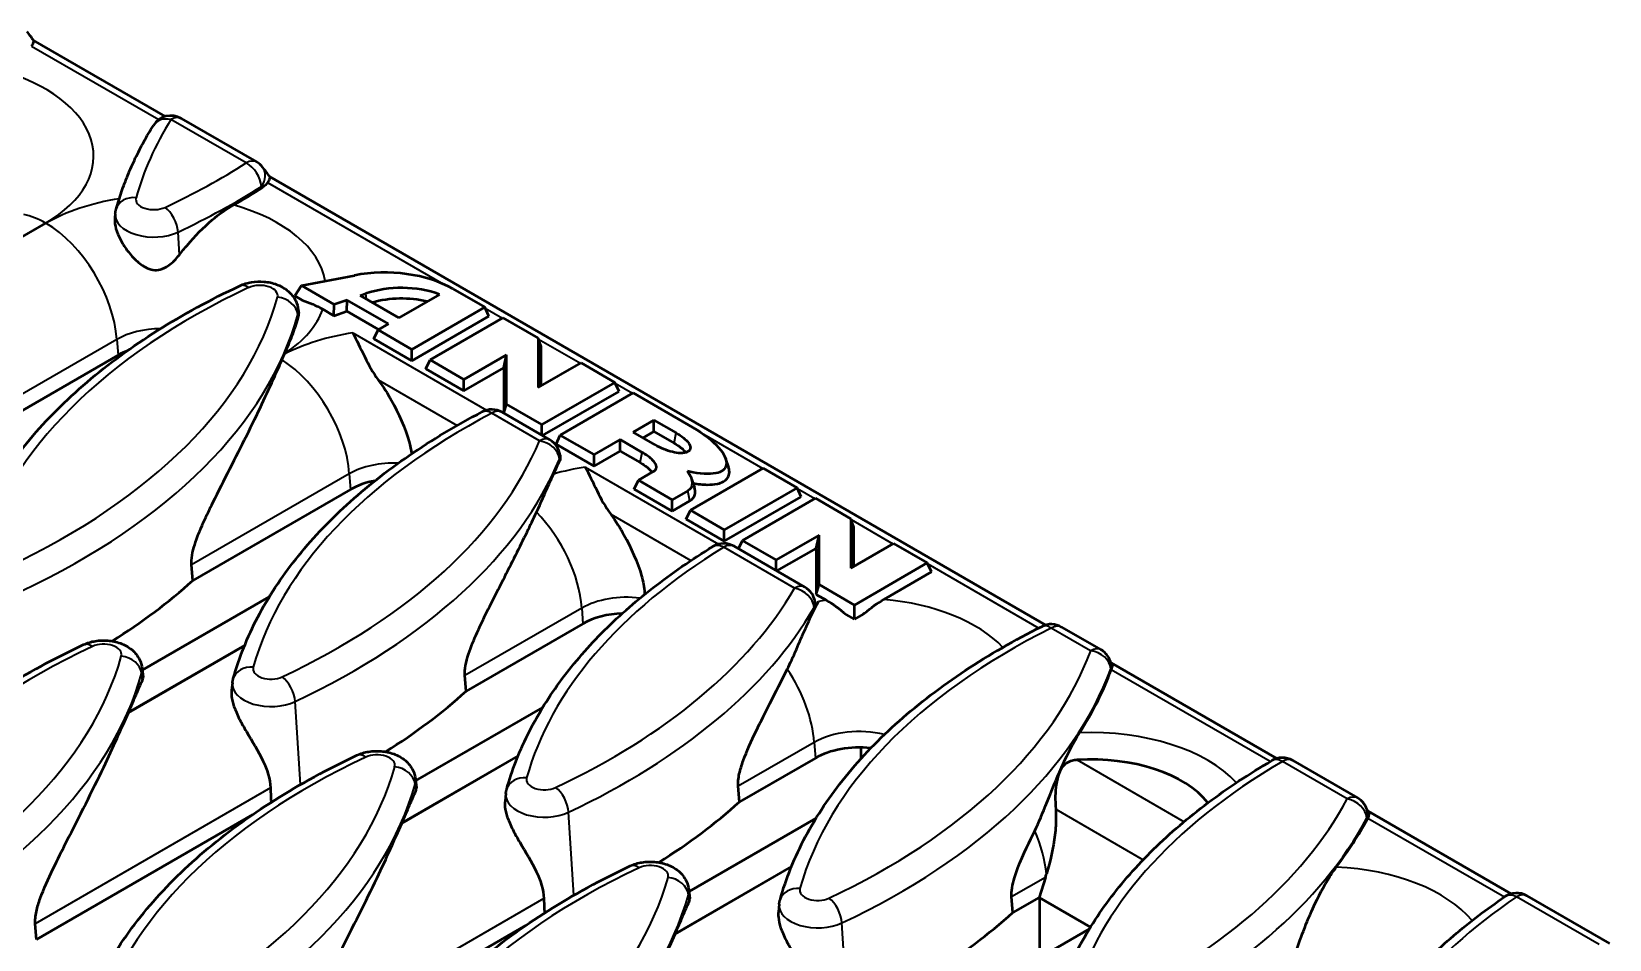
# Model space of a CAD drawing. Header units: millimetres. Extents: x 0 to 1485, y 0 to 1050.
# Drawn here: x 187.4 to 244.6, y 252.1 to 285 of the extents above; entities that cross this region are included whole.
import ezdxf

# ---------------------------------------------------------------- set-up
doc = ezdxf.new("R2010")
doc.units = ezdxf.units.MM
doc.header["$LTSCALE"] = 2.5
doc.layers.add('Sichtbar (ISO)', color=7, linetype='Continuous', lineweight=50)
doc.layers.add('Sichtbar schmal (ISO)', color=7, linetype='Continuous', lineweight=35)

msp = doc.modelspace()

# ---------------------------------------------------------------- linework, layer by layer
at = {"layer": 'Sichtbar (ISO)'}
for p, q in [((192.27, 281.897), (187.484, 284.66)), ((192.845, 281.824), (195.572, 280.249)), ((224.149, 263.491), (196.043, 279.718)), ((190.455, 278.387), (190.439, 278.239)), ((197.198, 275.774), (199.113, 276.143)), ((196.95, 275.4), (197.198, 275.774)), ((198.385, 275.089), (197.198, 275.774)), ((199.326, 275.415), (199.523, 275.483)), ((202.19, 275.458), (200.721, 274.61)), ((202.679, 275.657), (203.831, 274.992)), ((197.217, 275.246), (196.95, 275.4)), ((197.081, 274.901), (197.095, 274.771)), ((197.967, 274.916), (198.368, 274.684)), ((198.368, 274.684), (198.385, 275.089)), ((198.368, 274.684), (198.84, 274.848)), ((198.856, 275.252), (198.385, 275.089)), ((198.84, 274.848), (198.856, 275.252)), ((198.84, 274.848), (199.986, 274.186)), ((200.345, 274.393), (198.856, 275.252)), ((200.721, 274.61), (199.326, 275.415)), ((203.831, 274.992), (201.192, 273.468)), ((203.983, 274.665), (203.831, 274.992)), ((199.968, 274.175), (200.345, 274.393)), ((201.192, 273.054), (203.983, 274.665)), ((201.853, 273.086), (204.492, 274.61)), ((204.492, 274.61), (205.772, 273.871)), ((199.816, 273.849), (199.968, 274.175)), ((199.816, 273.849), (201.192, 273.054)), ((201.192, 273.468), (199.968, 274.175)), ((205.88, 273.57), (205.772, 273.871)), ((205.772, 273.871), (205.772, 272.083)), ((190.552, 273.256), (183.36, 269.103)), ((201.192, 273.054), (201.192, 273.468)), ((204.626, 273.273), (203.078, 272.379)), ((204.519, 272.797), (204.626, 273.273)), ((204.626, 271.485), (204.626, 273.273)), ((205.88, 272.145), (205.88, 273.57)), ((201.702, 272.76), (201.853, 273.086)), ((201.702, 272.76), (203.078, 271.965)), ((203.078, 272.379), (201.853, 273.086)), ((203.078, 271.965), (204.519, 272.797)), ((204.519, 272.797), (204.519, 271.159)), ((205.772, 272.083), (207.321, 272.977)), ((207.321, 272.977), (208.545, 272.27)), ((203.078, 271.965), (203.078, 272.379)), ((208.545, 272.27), (205.906, 270.746)), ((208.697, 271.943), (208.545, 272.27)), ((204.526, 271.155), (204.626, 271.485)), ((205.906, 270.746), (204.626, 271.485)), ((205.928, 270.345), (208.697, 271.943)), ((206.567, 270.365), (209.206, 271.888)), ((209.206, 271.888), (211.374, 270.637)), ((204.463, 271.191), (206.19, 270.194)), ((209.205, 270.474), (209.96, 270.91)), ((209.96, 270.91), (210.762, 270.447)), ((209.96, 270.496), (209.96, 270.91)), ((205.906, 270.358), (205.906, 270.746)), ((206.416, 270.038), (206.567, 270.365)), ((207.792, 269.658), (206.567, 270.365)), ((210.007, 270.011), (209.205, 270.474)), ((209.564, 270.267), (209.96, 270.496)), ((209.96, 270.496), (210.687, 270.076)), ((206.416, 270.038), (207.792, 269.244)), ((208.735, 270.202), (207.792, 269.658)), ((207.792, 269.244), (208.735, 269.788)), ((209.537, 269.739), (208.735, 270.202)), ((208.735, 269.788), (208.735, 270.202)), ((208.735, 269.788), (209.461, 269.369)), ((206.56, 269.634), (206.567, 269.575)), ((207.792, 269.244), (207.792, 269.658)), ((211.281, 267.643), (213.92, 269.167)), ((212.556, 269.511), (212.662, 269.196)), ((213.92, 269.167), (215.145, 268.46)), ((209.244, 268.405), (209.396, 268.732)), ((209.396, 268.732), (209.961, 269.058)), ((210.62, 268.025), (209.396, 268.732)), ((211.318, 268.782), (211.423, 268.467)), ((198.97, 268.395), (193.259, 265.098)), ((209.244, 268.405), (210.62, 267.611)), ((211.186, 268.351), (210.62, 268.025)), ((210.62, 267.611), (210.62, 268.025)), ((215.145, 268.46), (212.506, 266.936)), ((212.506, 266.522), (215.297, 268.133)), ((213.167, 266.554), (215.806, 268.078)), ((215.297, 268.133), (215.145, 268.46)), ((215.806, 268.078), (217.086, 267.339)), ((210.62, 267.611), (211.261, 267.981)), ((211.13, 267.317), (211.281, 267.643)), ((212.506, 266.936), (211.281, 267.643)), ((211.13, 267.317), (212.506, 266.522)), ((212.506, 266.522), (212.506, 266.936)), ((217.193, 267.038), (217.086, 267.339)), ((217.086, 267.339), (217.086, 265.551)), ((217.193, 265.613), (217.193, 267.038)), ((212.864, 266.341), (215.428, 264.861)), ((213.025, 266.248), (213.167, 266.554)), ((214.392, 265.847), (213.167, 266.554)), ((215.94, 266.741), (214.392, 265.847)), ((215.833, 266.265), (215.94, 266.741)), ((215.94, 264.954), (215.94, 266.741)), ((217.086, 265.551), (218.634, 266.445)), ((218.634, 266.445), (219.859, 265.738)), ((214.392, 265.459), (214.392, 265.847)), ((214.414, 265.446), (215.833, 266.265)), ((215.833, 266.265), (215.833, 264.601)), ((219.859, 265.738), (217.22, 264.214)), ((220.011, 265.411), (219.859, 265.738)), ((193.259, 265.098), (193.214, 265.665)), ((218.287, 264.416), (220.011, 265.411)), ((215.833, 264.601), (215.94, 264.954)), ((215.833, 264.601), (216.207, 264.385)), ((217.22, 264.214), (215.94, 264.954)), ((191.431, 261.852), (196.032, 264.509)), ((215.797, 264.304), (215.804, 264.243)), ((217.22, 263.697), (217.22, 264.214)), ((207.388, 263.535), (203.159, 261.094)), ((217.22, 263.697), (216.919, 263.87)), ((217.541, 263.882), (217.22, 263.697)), ((224.724, 263.418), (226.15, 262.595)), ((191.424, 261.915), (191.458, 261.598)), ((232.517, 258.66), (226.519, 262.123)), ((194.697, 261.396), (194.668, 261.122)), ((203.159, 261.094), (203.113, 261.661)), ((201.33, 257.848), (205.932, 260.504)), ((217.458, 259.055), (217.458, 258.653)), ((215.806, 258.675), (213.058, 257.089)), ((233.092, 258.587), (235.439, 257.232)), ((201.324, 257.91), (201.358, 257.593)), ((204.597, 257.392), (204.567, 257.117)), ((213.058, 257.089), (213.013, 257.656)), ((195.433, 256.633), (187.603, 252.112)), ((240.998, 253.764), (235.822, 256.752)), ((211.23, 253.843), (215.831, 256.5)), ((224.137, 254.358), (223.906, 253.631)), ((211.223, 253.905), (211.257, 253.588)), ((214.496, 253.387), (214.467, 253.112)), ((222.958, 253.084), (222.912, 253.651)), ((223.906, 253.631), (222.958, 253.084)), ((223.906, 253.631), (225.769, 252.556)), ((223.923, 253.622), (223.923, 251.451)), ((241.573, 253.69), (244.562, 251.965)), ((187.603, 252.112), (187.557, 252.679)), ((205.333, 252.628), (197.502, 248.108)), ((221.129, 249.838), (225.731, 252.495))]:
    msp.add_line(p, q, dxfattribs=at)
for centre, start, end in [((192.47, 281.174), 60, 148.1054), ((195.197, 279.6), 36.6967, 60), ((204.088, 270.542), 60, 117.5886), ((205.815, 269.544), 6.8737, 60), ((212.489, 265.691), 60, 121.3558), ((215.053, 264.211), 7.1129, 60), ((224.349, 262.769), 60, 116.5304), ((225.775, 261.945), 24.7613, 60), ((232.717, 257.938), 60, 120.2172), ((235.064, 256.583), 27.8363, 60), ((241.198, 253.041), 60, 124.2008)]:
    msp.add_arc(centre, 0.75, start, end, dxfattribs=at)
for centre, major_axis, ratio, start_param, end_param in [((108.449, 329.382), (87.523, -69.96), 0.214492, 0.643111, 0.648598), ((118.744, 322.307), (87.376, -69.967), 0.213832, 0.681083, 0.686761), ((175.023, 290.225), (28.061, 0), 0.57735, 5.491071, 5.545012), ((200.215, 274.235), (3.484, 0), 0.57735, 0.785398, 1.892547), ((200.822, 274.233), (2.525, 0), 0.57735, 0.997983, 2.111216), ((200.822, 273.907), (2.418, 0), 0.57735, 1.181469, 2.023245), ((192.143, 272.337), (-2.25, 0), 0.57735, 5.300487, 5.497787), ((169.366, 277.239), (28.061, 0), 0.57735, 6.037109, 6.039532), ((179.266, 273.234), (28.061, 0), 0.57735, 6.01589, 6.047069), ((200.561, 267.477), (-2.25, 0), 0.57735, 5.029774, 5.497787), ((169.366, 273.973), (28.411, 0), 0.57735, 5.542918, 5.711515), ((189.165, 269.23), (28.061, 0), 0.57735, 5.959368, 5.977074), ((208.979, 262.617), (-2.25, 0), 0.57735, 4.783492, 5.497787), ((199.065, 265.225), (28.061, 0), 0.57735, 5.927626, 6.074627), ((158.236, 303.942), (69.078, -52.036), 0.228813, 0.397674, 0.402619), ((179.266, 269.968), (28.411, 0), 0.57735, 5.542918, 5.711515), ((163.709, 264.253), (28.061, 0), 0.57735, 6.037665, 6.038748), ((217.397, 257.757), (-2.25, 0), 0.57735, 4.526506, 5.497787), ((225.815, 255.958), (-4.617, 0), 0.57735, 3.565868, 4.827044), ((189.165, 265.964), (28.411, 0), 0.57735, 5.542918, 5.711515), ((163.147, 301.404), (74.544, -57.724), 0.223055, 0.451706, 0.456807), ((173.609, 260.248), (28.061, 0), 0.57735, 6.037665, 6.038748), ((208.964, 261.22), (28.061, 0), 0.57735, 5.870691, 5.986075), ((221.436, 255.508), (0.899, 4.071), 0.697902, 4.582396, 4.613053), ((199.065, 261.959), (28.411, 0), 0.57735, 5.542918, 5.711515), ((183.508, 256.243), (28.061, 0), 0.57735, 6.037665, 6.038748)]:
    msp.add_ellipse(centre, major_axis=major_axis, ratio=ratio, start_param=start_param, end_param=end_param, dxfattribs=at)
for points, knots in [([(187.487, 284.655), (187.489, 284.652), (187.491, 284.649), (187.499, 284.626), (187.494, 284.591), (187.46, 284.512), (187.444, 284.48), (187.422, 284.442)], [0.071623, 0.071623, 0.071623, 0.071623, 0.0839687, 0.0839687, 0.1618309, 0.1618309, 0.2033468, 0.2033468, 0.2033468, 0.2033468]), ([(190.485, 278.544), (190.542, 278.752), (190.607, 278.958), (190.748, 279.369), (190.826, 279.574), (190.993, 279.98), (191.083, 280.183), (191.276, 280.584), (191.379, 280.783), (191.597, 281.179), (191.712, 281.376), (191.833, 281.57)], [5.6570493, 5.6570493, 5.6570493, 5.6570493, 5.6941829, 5.6941829, 5.7313165, 5.7313165, 5.7684501, 5.7684501, 5.8055837, 5.8055837, 5.8427174, 5.8427174, 5.8427174, 5.8427174]), ([(195.971, 279.506), (195.971, 279.505), (195.97, 279.504), (195.928, 279.437), (195.862, 279.375), (195.779, 279.323)], [0.16351239, 0.16351239, 0.16351239, 0.16351239, 0.16465062, 0.16465062, 0.23787914, 0.23787914, 0.23787914, 0.23787914]), ([(196.046, 279.714), (196.051, 279.708), (196.053, 279.7), (196.051, 279.664), (196.038, 279.626), (195.999, 279.554), (195.987, 279.531), (195.971, 279.506)], [0.0671788, 0.0671788, 0.0671788, 0.0671788, 0.1015583, 0.1015583, 0.1727083, 0.1727083, 0.2004343, 0.2004343, 0.2004343, 0.2004343]), ([(190.455, 278.387), (190.456, 278.398), (190.457, 278.409), (190.46, 278.43), (190.462, 278.441), (190.465, 278.462), (190.467, 278.472), (190.472, 278.493), (190.474, 278.503), (190.479, 278.524), (190.482, 278.534), (190.485, 278.544)], [5.5596905, 5.5596905, 5.5596905, 5.5596905, 5.57916226, 5.57916226, 5.59863402, 5.59863402, 5.61810578, 5.61810578, 5.63757754, 5.63757754, 5.6570493, 5.6570493, 5.6570493, 5.6570493]), ([(192.779, 276.894), (192.867, 277.009), (192.958, 277.122), (193.34, 277.573), (193.647, 277.884), (194.219, 278.365), (194.476, 278.547), (194.731, 278.693)], [-0.647367, -0.647367, -0.647367, -0.647367, -0.5599966, -0.5599966, -0.287272, -0.287272, -0.0710423, -0.0710423, -0.0710423, -0.0710423]), ([(190.439, 278.239), (190.428, 278.141), (190.434, 278.037), (190.482, 277.8), (190.528, 277.668), (190.651, 277.407), (190.726, 277.279), (190.909, 277.012), (191.023, 276.872), (191.272, 276.621), (191.407, 276.512), (191.631, 276.392), (191.723, 276.358), (191.908, 276.33), (191.995, 276.334), (192.181, 276.381), (192.284, 276.429), (192.53, 276.607), (192.661, 276.741), (192.779, 276.894)], [-1.052291, -1.052291, -1.052291, -1.052291, -0.94341, -0.94341, -0.81425, -0.81425, -0.689097, -0.689097, -0.544439, -0.544439, -0.396939, -0.396939, -0.305806, -0.305806, -0.221649, -0.221649, -0.126325, -0.126325, -0.008747, -0.008747, -0.008747, -0.008747]), ([(184.828, 265.558), (185.054, 266.372), (185.383, 267.173), (186.231, 268.728), (186.75, 269.482), (187.965, 270.931), (188.66, 271.626), (190.209, 272.943), (191.063, 273.566), (192.912, 274.73), (193.907, 275.271), (194.962, 275.767)], [5.6570493, 5.6570493, 5.6570493, 5.6570493, 5.8027839, 5.8027839, 5.9485186, 5.9485186, 6.0942532, 6.0942532, 6.2399879, 6.2399879, 6.3857225, 6.3857225, 6.3857225, 6.3857225]), ([(194.962, 275.767), (195.1, 275.832), (195.242, 275.872), (195.536, 275.922), (195.69, 275.928), (195.994, 275.903), (196.146, 275.872), (196.439, 275.764), (196.583, 275.689), (196.819, 275.486), (196.916, 275.372), (197.034, 275.13), (197.068, 275.018), (197.081, 274.901)], [0.102537, 0.102537, 0.102537, 0.102537, 0.502627, 0.502627, 0.927097, 0.927097, 1.350551, 1.350551, 1.766423, 1.766423, 2.082244, 2.082244, 2.294291, 2.294291, 2.294291, 2.294291]), ([(196.598, 273.331), (196.693, 273.552), (196.782, 273.763), (196.941, 274.179), (197.014, 274.388), (197.078, 274.605)], [-0.5242711, -0.5242711, -0.5242711, -0.5242711, -0.2798483, -0.2798483, -0.0394354, -0.0394354, -0.0394354, -0.0394354]), ([(197.078, 274.605), (197.089, 274.642), (197.095, 274.678), (197.098, 274.733), (197.097, 274.752), (197.095, 274.771)], [-0.9295399, -0.9295399, -0.9295399, -0.9295399, -0.88602861, -0.88602861, -0.86201413, -0.86201413, -0.86201413, -0.86201413]), ([(199.053, 274.063), (199.054, 274.062), (199.055, 274.061), (199.192, 273.818), (199.323, 273.521), (199.626, 272.914), (199.781, 272.629), (199.976, 272.361)], [-0.4382836, -0.4382836, -0.4382836, -0.4382836, -0.4371891, -0.4371891, -0.2038015, -0.2038015, 0, 0, 0, 0]), ([(193.214, 265.665), (193.205, 265.768), (193.214, 265.89), (193.257, 266.143), (193.293, 266.275), (193.412, 266.655), (193.523, 266.924), (193.757, 267.446), (193.879, 267.7), (194.392, 268.74), (194.823, 269.564), (195.601, 271.131), (195.948, 271.869), (196.318, 272.692), (196.407, 272.893), (196.492, 273.088)], [3.140553, 3.140553, 3.140553, 3.140553, 3.213498, 3.213498, 3.287887, 3.287887, 3.453201, 3.453201, 3.618515, 3.618515, 4.213021, 4.213021, 4.807527, 4.807527, 5.002595, 5.002595, 5.002595, 5.002595]), ([(199.976, 272.361), (199.979, 272.356), (199.983, 272.351), (200.16, 272.107), (200.32, 271.854), (200.708, 271.17), (200.962, 270.61), (201.132, 269.988), (201.165, 269.83), (201.185, 269.685)], [1.5956649, 1.5956649, 1.5956649, 1.5956649, 1.5992121, 1.5992121, 1.7651318, 1.7651318, 2.0728556, 2.0728556, 2.1608927, 2.1608927, 2.1608927, 2.1608927]), ([(194.727, 261.553), (194.937, 262.309), (195.235, 263.052), (195.996, 264.501), (196.459, 265.206), (197.538, 266.565), (198.154, 267.22), (199.527, 268.471), (200.283, 269.066), (201.921, 270.189), (202.803, 270.717), (203.74, 271.206)], [5.6570493, 5.6570493, 5.6570493, 5.6570493, 5.7922359, 5.7922359, 5.9274225, 5.9274225, 6.0626092, 6.0626092, 6.1977958, 6.1977958, 6.3329824, 6.3329824, 6.3329824, 6.3329824]), ([(210.762, 270.447), (210.957, 270.334), (211.2, 270.14), (211.307, 269.915), (211.255, 269.805), (211.119, 269.726), (210.928, 269.696), (210.538, 269.758), (210.202, 269.898), (210.007, 270.011)], [-1.570796, -1.570796, -1.570796, -1.570796, -0.785398, -0.392699, 0, 0, 0.392699, 0.785398, 1.570796, 1.570796, 1.570796, 1.570796]), ([(211.374, 270.637), (211.76, 270.414), (212.419, 269.903), (212.652, 269.338), (212.484, 269.079), (212.147, 268.933), (211.609, 268.956), (211.19, 269.052), (211.17, 269.057)], [-1.570796, -1.570796, -1.570796, -1.570796, -0.972259, -0.373721, -0.074452, 0.224817, 0.823355, 0.852679, 0.852679, 0.852679, 0.852679]), ([(209.961, 269.058), (209.994, 269.077), (210.018, 269.101), (210.043, 269.142), (210.049, 269.159), (210.063, 269.236), (210.038, 269.298), (209.964, 269.405), (209.925, 269.448), (209.835, 269.533), (209.784, 269.575), (209.669, 269.658), (209.605, 269.7), (209.537, 269.739)], [-3.141593, -3.141593, -3.141593, -3.141593, -2.951123, -2.951123, -2.825307, -2.825307, -2.389571, -2.389571, -2.110026, -2.110026, -1.844728, -1.844728, -1.570796, -1.570796, -1.570796, -1.570796]), ([(210.687, 270.076), (210.876, 269.967), (211.028, 269.844), (211.11, 269.735), (211.11, 269.734), (211.11, 269.734)], [0, 0, 0, 0, 0.1605224, 0.1605224, 0.1610766, 0.1610766, 0.1610766, 0.1610766]), ([(207.471, 269.203), (207.472, 269.202), (207.473, 269.2), (207.609, 268.959), (207.74, 268.665), (208.042, 268.058), (208.198, 267.771), (208.394, 267.501)], [-0.4382848, -0.4382848, -0.4382848, -0.4382848, -0.437185, -0.437185, -0.2052638, -0.2052638, 0, 0, 0, 0]), ([(209.461, 269.369), (209.65, 269.259), (209.803, 269.137), (209.886, 269.024), (209.889, 269.021), (209.891, 269.018)], [0, 0, 0, 0, 0.1605224, 0.1605224, 0.1653043, 0.1653043, 0.1653043, 0.1653043]), ([(211.372, 268.622), (211.558, 268.589), (211.733, 268.571), (212.014, 268.569), (212.141, 268.578), (212.338, 268.621), (212.412, 268.647), (212.535, 268.714), (212.58, 268.752), (212.656, 268.846), (212.678, 268.903), (212.7, 269.038), (212.688, 269.118), (212.662, 269.196)], [0.0536558, 0.0536558, 0.0536558, 0.0536558, 0.1807143, 0.1807143, 0.2809572, 0.2809572, 0.3516011, 0.3516011, 0.4172388, 0.4172388, 0.4971729, 0.4971729, 0.6066585, 0.6066585, 0.6066585, 0.6066585]), ([(205.706, 267.572), (205.864, 267.906), (206.014, 268.258), (206.216, 268.71), (206.273, 268.835), (206.33, 268.955)], [-1.0423618, -1.0423618, -1.0423618, -1.0423618, -0.6616374, -0.6616374, -0.5195843, -0.5195843, -0.5195843, -0.5195843]), ([(211.17, 269.057), (211.17, 269.056), (211.29, 268.889), (211.405, 268.584), (211.286, 268.409), (211.186, 268.351)], [-0.8221335, -0.8221335, -0.8221335, -0.8221335, -0.8217705, -0.4108853, 0, 0, 0, 0]), ([(211.261, 267.981), (211.315, 268.012), (211.356, 268.048), (211.424, 268.138), (211.444, 268.193), (211.46, 268.32), (211.447, 268.395), (211.423, 268.467)], [0, 0, 0, 0, 0.0454639, 0.0454639, 0.1024837, 0.1024837, 0.1778512, 0.1778512, 0.1778512, 0.1778512]), ([(203.113, 261.661), (203.104, 261.778), (203.115, 261.902), (203.162, 262.16), (203.199, 262.295), (203.331, 262.702), (203.448, 262.978), (203.703, 263.543), (203.859, 263.862), (204.177, 264.496), (204.338, 264.812), (204.811, 265.74), (205.11, 266.334), (205.479, 267.094), (205.594, 267.334), (205.706, 267.572)], [2.521515, 2.521515, 2.521515, 2.521515, 2.604849, 2.604849, 2.689631, 2.689631, 2.859195, 2.859195, 3.080555, 3.080555, 3.301915, 3.301915, 3.744636, 3.744636, 3.946718, 3.946718, 3.946718, 3.946718]), ([(208.394, 267.501), (208.397, 267.496), (208.401, 267.491), (208.578, 267.247), (208.738, 266.994), (209.126, 266.31), (209.38, 265.749), (209.563, 265.079), (209.606, 264.855), (209.62, 264.649), (209.621, 264.623), (209.621, 264.597)], [1.5956649, 1.5956649, 1.5956649, 1.5956649, 1.5992121, 1.5992121, 1.7651318, 1.7651318, 2.0728556, 2.0728556, 2.1924452, 2.1924452, 2.2091997, 2.2091997, 2.2091997, 2.2091997]), ([(204.627, 257.549), (204.813, 258.218), (205.068, 258.878), (205.709, 260.17), (206.095, 260.801), (206.99, 262.026), (207.498, 262.62), (208.629, 263.764), (209.251, 264.313), (210.599, 265.362), (211.325, 265.861), (212.098, 266.332)], [5.6570493, 5.6570493, 5.6570493, 5.6570493, 5.7768859, 5.7768859, 5.8967224, 5.8967224, 6.016559, 6.016559, 6.1363955, 6.1363955, 6.2562321, 6.2562321, 6.2562321, 6.2562321]), ([(214.788, 261.892), (215.007, 262.328), (215.225, 262.859), (215.596, 263.697), (215.756, 264.045), (215.921, 264.347)], [-1.516692, -1.516692, -1.516692, -1.516692, -0.9730035, -0.9730035, -0.6389397, -0.6389397, -0.6389397, -0.6389397]), ([(215.804, 264.243), (215.805, 264.238), (215.805, 264.233), (215.809, 264.176), (215.796, 264.124), (215.767, 264.075)], [0.10692669, 0.10692669, 0.10692669, 0.10692669, 0.11236078, 0.11236078, 0.16625153, 0.16625153, 0.16625153, 0.16625153]), ([(217.541, 263.882), (217.558, 263.896), (217.574, 263.91), (217.822, 264.118), (218.062, 264.286), (218.287, 264.416)], [5.2438675, 5.2438675, 5.2438675, 5.2438675, 5.2575065, 5.2575065, 5.4483105, 5.4483105, 5.4483105, 5.4483105]), ([(214.526, 253.544), (214.743, 254.324), (215.054, 255.092), (215.852, 256.587), (216.339, 257.313), (217.475, 258.712), (218.125, 259.384), (219.572, 260.663), (220.37, 261.271), (222.097, 262.413), (223.027, 262.947), (224.014, 263.44)], [5.6570493, 5.6570493, 5.6570493, 5.6570493, 5.796761, 5.796761, 5.9364727, 5.9364727, 6.0761844, 6.0761844, 6.2158961, 6.2158961, 6.3556078, 6.3556078, 6.3556078, 6.3556078]), ([(189.305, 262.78), (189.443, 262.845), (189.585, 262.886), (189.879, 262.936), (190.033, 262.942), (190.338, 262.917), (190.489, 262.886), (190.782, 262.778), (190.926, 262.703), (191.162, 262.5), (191.259, 262.386), (191.377, 262.144), (191.412, 262.032), (191.424, 261.915)], [0.102537, 0.102537, 0.102537, 0.102537, 0.502627, 0.502627, 0.927097, 0.927097, 1.350551, 1.350551, 1.766423, 1.766423, 2.082244, 2.082244, 2.294291, 2.294291, 2.294291, 2.294291]), ([(179.171, 252.572), (179.397, 253.386), (179.726, 254.187), (180.574, 255.742), (181.093, 256.496), (182.308, 257.945), (183.003, 258.64), (184.552, 259.957), (185.406, 260.58), (187.255, 261.744), (188.25, 262.285), (189.305, 262.78)], [5.6570493, 5.6570493, 5.6570493, 5.6570493, 5.8027839, 5.8027839, 5.9485186, 5.9485186, 6.0942532, 6.0942532, 6.2399879, 6.2399879, 6.3857225, 6.3857225, 6.3857225, 6.3857225]), ([(213.013, 257.656), (213.007, 257.72), (213.008, 257.79), (213.022, 257.939), (213.035, 258.019), (213.087, 258.26), (213.139, 258.424), (213.322, 258.932), (213.489, 259.295), (213.829, 260.003), (214.003, 260.345), (214.368, 261.063), (214.581, 261.479), (214.788, 261.892)], [2.0252298, 2.0252298, 2.0252298, 2.0252298, 2.0708726, 2.0708726, 2.1179608, 2.1179608, 2.2121371, 2.2121371, 2.4450296, 2.4450296, 2.6779221, 2.6779221, 2.9925018, 2.9925018, 2.9925018, 2.9925018]), ([(226.535, 262.087), (226.543, 262.071), (226.547, 262.051), (226.551, 261.989), (226.543, 261.94), (226.52, 261.879)], [0.1193499, 0.1193499, 0.1193499, 0.1193499, 0.1578758, 0.1578758, 0.224569, 0.224569, 0.224569, 0.224569]), ([(190.936, 260.332), (191.034, 260.559), (191.124, 260.77), (191.286, 261.149), (191.364, 261.329), (191.435, 261.486)], [5.6696828, 5.6696828, 5.6696828, 5.6696828, 5.9076607, 5.9076607, 6.1399115, 6.1399115, 6.1399115, 6.1399115]), ([(194.697, 261.396), (194.698, 261.407), (194.7, 261.418), (194.703, 261.439), (194.704, 261.45), (194.708, 261.471), (194.71, 261.481), (194.714, 261.502), (194.717, 261.513), (194.722, 261.533), (194.724, 261.543), (194.727, 261.553)], [5.5596905, 5.5596905, 5.5596905, 5.5596905, 5.57916226, 5.57916226, 5.59863402, 5.59863402, 5.61810578, 5.61810578, 5.63757754, 5.63757754, 5.6570493, 5.6570493, 5.6570493, 5.6570493]), ([(194.668, 261.122), (194.661, 261.058), (194.661, 260.991), (194.677, 260.798), (194.709, 260.667), (194.799, 260.402), (194.868, 260.246), (195.028, 259.933), (195.118, 259.777), (195.407, 259.288), (195.632, 258.934), (195.957, 258.252), (196.06, 257.921), (196.073, 257.596)], [3.8013839, 3.8013839, 3.8013839, 3.8013839, 3.8486369, 3.8486369, 3.9329934, 3.9329934, 4.0314686, 4.0314686, 4.1299438, 4.1299438, 4.3729414, 4.3729414, 4.5970062, 4.5970062, 4.5970062, 4.5970062]), ([(187.557, 252.679), (187.552, 252.743), (187.553, 252.812), (187.566, 252.961), (187.579, 253.04), (187.63, 253.279), (187.682, 253.442), (187.862, 253.946), (188.028, 254.307), (188.365, 255.009), (188.537, 255.348), (189.151, 256.558), (189.624, 257.486), (190.382, 259.076), (190.685, 259.754), (190.928, 260.315)], [0.001445, 0.001445, 0.001445, 0.001445, 0.046776, 0.046776, 0.093551, 0.093551, 0.187102, 0.187102, 0.417891, 0.417891, 0.64868, 0.64868, 1.339149, 1.339149, 1.926999, 1.926999, 1.926999, 1.926999]), ([(223.752, 256.039), (223.894, 256.324), (224.039, 256.686), (224.353, 257.471), (224.526, 257.903), (224.875, 258.685), (225.074, 259.1), (225.318, 259.503), (225.344, 259.545), (225.37, 259.585)], [-1.887042, -1.887042, -1.887042, -1.887042, -1.40838, -1.40838, -0.958755, -0.958755, -0.589475, -0.589475, -0.544652, -0.544652, -0.544652, -0.544652]), ([(199.205, 258.776), (199.343, 258.841), (199.484, 258.882), (199.779, 258.931), (199.932, 258.937), (200.237, 258.912), (200.388, 258.881), (200.682, 258.774), (200.826, 258.698), (201.062, 258.495), (201.159, 258.381), (201.277, 258.139), (201.311, 258.027), (201.324, 257.91)], [0.102537, 0.102537, 0.102537, 0.102537, 0.502627, 0.502627, 0.927097, 0.927097, 1.350551, 1.350551, 1.766423, 1.766423, 2.082244, 2.082244, 2.294291, 2.294291, 2.294291, 2.294291]), ([(189.07, 248.567), (189.297, 249.381), (189.625, 250.182), (190.473, 251.737), (190.993, 252.491), (192.207, 253.94), (192.902, 254.635), (194.452, 255.952), (195.306, 256.575), (197.155, 257.739), (198.15, 258.28), (199.205, 258.776)], [5.6570493, 5.6570493, 5.6570493, 5.6570493, 5.8027839, 5.8027839, 5.9485186, 5.9485186, 6.0942532, 6.0942532, 6.2399879, 6.2399879, 6.3857225, 6.3857225, 6.3857225, 6.3857225]), ([(224.426, 249.539), (224.619, 250.234), (224.886, 250.919), (225.562, 252.257), (225.97, 252.91), (226.917, 254.175), (227.456, 254.788), (228.656, 255.963), (229.317, 256.527), (230.748, 257.599), (231.519, 258.108), (232.339, 258.586)], [5.6570493, 5.6570493, 5.6570493, 5.6570493, 5.781403, 5.781403, 5.9057568, 5.9057568, 6.0301105, 6.0301105, 6.1544643, 6.1544643, 6.278818, 6.278818, 6.278818, 6.278818]), ([(225.287, 258.607), (225.271, 258.606), (225.256, 258.604), (225.225, 258.601), (225.21, 258.599), (225.163, 258.592), (225.132, 258.585), (225.026, 258.557), (224.958, 258.527), (224.837, 258.445), (224.788, 258.396), (224.698, 258.276), (224.66, 258.204), (224.582, 258.008), (224.549, 257.868), (224.491, 257.456), (224.485, 257.154), (224.509, 256.825)], [-0.5921905, -0.5921905, -0.5921905, -0.5921905, -0.5791596, -0.5791596, -0.5654217, -0.5654217, -0.5382489, -0.5382489, -0.4693192, -0.4693192, -0.4025212, -0.4025212, -0.3238211, -0.3238211, -0.1992253, -0.1992253, 0, 0, 0, 0]), ([(200.835, 256.327), (200.933, 256.554), (201.023, 256.765), (201.186, 257.144), (201.264, 257.324), (201.335, 257.482)], [5.6696828, 5.6696828, 5.6696828, 5.6696828, 5.9076607, 5.9076607, 6.1399115, 6.1399115, 6.1399115, 6.1399115]), ([(204.597, 257.392), (204.598, 257.402), (204.599, 257.413), (204.602, 257.434), (204.604, 257.445), (204.608, 257.466), (204.61, 257.477), (204.614, 257.497), (204.616, 257.508), (204.621, 257.528), (204.624, 257.539), (204.627, 257.549)], [5.5596905, 5.5596905, 5.5596905, 5.5596905, 5.57916226, 5.57916226, 5.59863402, 5.59863402, 5.61810578, 5.61810578, 5.63757754, 5.63757754, 5.6570493, 5.6570493, 5.6570493, 5.6570493]), ([(204.567, 257.117), (204.561, 257.053), (204.56, 256.986), (204.577, 256.793), (204.609, 256.663), (204.698, 256.398), (204.768, 256.241), (204.927, 255.929), (205.017, 255.772), (205.306, 255.283), (205.532, 254.929), (205.857, 254.247), (205.959, 253.916), (205.973, 253.591)], [3.8013839, 3.8013839, 3.8013839, 3.8013839, 3.8486369, 3.8486369, 3.9329934, 3.9329934, 4.0314686, 4.0314686, 4.1299438, 4.1299438, 4.3729414, 4.3729414, 4.5970062, 4.5970062, 4.5970062, 4.5970062]), ([(224.509, 256.825), (224.514, 256.746), (224.518, 256.667), (224.523, 256.345), (224.506, 256.102), (224.425, 255.436), (224.309, 254.938), (224.174, 254.48)], [1.8080032, 1.8080032, 1.8080032, 1.8080032, 1.8522257, 1.8522257, 1.9853898, 1.9853898, 2.2549089, 2.2549089, 2.2549089, 2.2549089]), ([(235.835, 256.727), (235.848, 256.702), (235.853, 256.668), (235.84, 256.59), (235.829, 256.551), (235.809, 256.506)], [0.1049764, 0.1049764, 0.1049764, 0.1049764, 0.1725191, 0.1725191, 0.2214293, 0.2214293, 0.2214293, 0.2214293]), ([(197.456, 248.674), (197.451, 248.738), (197.452, 248.808), (197.466, 248.956), (197.478, 249.035), (197.53, 249.274), (197.582, 249.437), (197.762, 249.942), (197.928, 250.302), (198.265, 251.004), (198.436, 251.344), (199.051, 252.553), (199.524, 253.481), (200.281, 255.071), (200.584, 255.749), (200.828, 256.31)], [0.001445, 0.001445, 0.001445, 0.001445, 0.046776, 0.046776, 0.093551, 0.093551, 0.187102, 0.187102, 0.417891, 0.417891, 0.64868, 0.64868, 1.339149, 1.339149, 1.926999, 1.926999, 1.926999, 1.926999]), ([(222.912, 253.651), (222.904, 253.748), (222.911, 253.863), (222.95, 254.102), (222.982, 254.227), (223.162, 254.822), (223.409, 255.338), (223.659, 255.851), (223.705, 255.945), (223.752, 256.039)], [1.566222, 1.566222, 1.566222, 1.566222, 1.6350841, 1.6350841, 1.7053903, 1.7053903, 2.0082678, 2.0082678, 2.0761929, 2.0761929, 2.0761929, 2.0761929]), ([(209.104, 254.771), (209.242, 254.836), (209.384, 254.877), (209.678, 254.926), (209.832, 254.932), (210.137, 254.907), (210.288, 254.876), (210.581, 254.769), (210.725, 254.694), (210.961, 254.49), (211.058, 254.377), (211.176, 254.134), (211.211, 254.022), (211.223, 253.905)], [0.102537, 0.102537, 0.102537, 0.102537, 0.502627, 0.502627, 0.927097, 0.927097, 1.350551, 1.350551, 1.766423, 1.766423, 2.082244, 2.082244, 2.294291, 2.294291, 2.294291, 2.294291]), ([(198.97, 244.563), (199.196, 245.377), (199.525, 246.177), (200.373, 247.732), (200.892, 248.487), (202.107, 249.936), (202.802, 250.63), (204.351, 251.947), (205.205, 252.57), (207.054, 253.734), (208.049, 254.276), (209.104, 254.771)], [5.6570493, 5.6570493, 5.6570493, 5.6570493, 5.8027839, 5.8027839, 5.9485186, 5.9485186, 6.0942532, 6.0942532, 6.2399879, 6.2399879, 6.3857225, 6.3857225, 6.3857225, 6.3857225]), ([(232.779, 249.618), (232.777, 249.647), (232.776, 249.677), (232.775, 249.744), (232.775, 249.782), (232.781, 249.924), (232.794, 250.032), (232.871, 250.521), (233.003, 251.004), (233.306, 251.968), (233.539, 252.611), (234.022, 253.67), (234.23, 254.062), (234.517, 254.513), (234.595, 254.624), (234.671, 254.725)], [-1.893378, -1.893378, -1.893378, -1.893378, -1.860827, -1.860827, -1.821477, -1.821477, -1.716103, -1.716103, -1.341433, -1.341433, -0.894984, -0.894984, -0.584299, -0.584299, -0.469565, -0.469565, -0.469565, -0.469565]), ([(210.735, 252.323), (210.833, 252.549), (210.923, 252.76), (211.085, 253.139), (211.163, 253.32), (211.234, 253.477)], [5.6696828, 5.6696828, 5.6696828, 5.6696828, 5.9076607, 5.9076607, 6.1399115, 6.1399115, 6.1399115, 6.1399115]), ([(214.496, 253.387), (214.497, 253.398), (214.499, 253.408), (214.502, 253.43), (214.503, 253.44), (214.507, 253.461), (214.509, 253.472), (214.513, 253.493), (214.516, 253.503), (214.521, 253.524), (214.523, 253.534), (214.526, 253.544)], [5.5596905, 5.5596905, 5.5596905, 5.5596905, 5.57916226, 5.57916226, 5.59863402, 5.59863402, 5.61810578, 5.61810578, 5.63757754, 5.63757754, 5.6570493, 5.6570493, 5.6570493, 5.6570493]), ([(234.325, 245.535), (234.495, 246.143), (234.721, 246.745), (235.282, 247.924), (235.618, 248.502), (236.39, 249.628), (236.828, 250.177), (237.8, 251.238), (238.334, 251.751), (239.49, 252.737), (240.113, 253.21), (240.777, 253.661)], [5.6570493, 5.6570493, 5.6570493, 5.6570493, 5.7660399, 5.7660399, 5.8750306, 5.8750306, 5.9840212, 5.9840212, 6.0930118, 6.0930118, 6.2020024, 6.2020024, 6.2020024, 6.2020024]), ([(214.467, 253.112), (214.46, 253.049), (214.46, 252.981), (214.476, 252.788), (214.508, 252.658), (214.597, 252.393), (214.667, 252.236), (214.827, 251.924), (214.917, 251.768), (215.206, 251.278), (215.431, 250.924), (215.756, 250.243), (215.859, 249.911), (215.872, 249.587)], [3.8013839, 3.8013839, 3.8013839, 3.8013839, 3.8486369, 3.8486369, 3.9329934, 3.9329934, 4.0314686, 4.0314686, 4.1299438, 4.1299438, 4.3729414, 4.3729414, 4.5970062, 4.5970062, 4.5970062, 4.5970062]), ([(207.356, 244.67), (207.351, 244.733), (207.352, 244.803), (207.365, 244.951), (207.378, 245.03), (207.429, 245.27), (207.481, 245.433), (207.661, 245.937), (207.827, 246.297), (208.164, 246.999), (208.336, 247.339), (208.95, 248.548), (209.423, 249.476), (210.181, 251.066), (210.484, 251.744), (210.727, 252.306)], [0.001445, 0.001445, 0.001445, 0.001445, 0.046776, 0.046776, 0.093551, 0.093551, 0.187102, 0.187102, 0.417891, 0.417891, 0.64868, 0.64868, 1.339149, 1.339149, 1.926999, 1.926999, 1.926999, 1.926999])]:
    msp.add_open_spline(points, degree=3, knots=knots, dxfattribs=at)
for points, degree in [([(197.217, 275.246), (197.478, 275.165), (197.735, 275.05), (197.967, 274.916)], 3), ([(196.492, 273.088), (196.522, 273.156), (196.552, 273.224), (196.581, 273.292)], 3), ([(206.567, 269.575), (206.572, 269.531), (206.566, 269.487), (206.548, 269.444)], 3), ([(216.207, 264.385), (216.439, 264.251), (216.684, 264.076), (216.919, 263.87)], 3), ([(226.517, 261.87), (226.518, 261.873), (226.519, 261.876), (226.52, 261.879)], 3), ([(191.435, 261.486), (191.454, 261.526), (191.462, 261.565), (191.458, 261.597)], 3), ([(196.073, 257.596), (196.084, 257.336), (196.095, 257.072)], 2), ([(201.335, 257.482), (201.353, 257.522), (201.361, 257.56), (201.358, 257.593)], 3), ([(235.809, 256.506), (235.805, 256.496), (235.8, 256.487), (235.795, 256.477)], 3), ([(205.973, 253.591), (205.984, 253.331), (205.995, 253.067)], 2), ([(211.234, 253.477), (211.253, 253.517), (211.26, 253.556), (211.257, 253.588)], 3)]:
    msp.add_open_spline(points, degree=degree, dxfattribs=at)
at = {"layer": 'Sichtbar schmal (ISO)'}
for p, q in [((187.422, 284.442), (192.03, 281.782)), ((195.197, 280.212), (192.47, 281.786)), ((195.971, 279.506), (202.343, 275.828)), ((186.686, 277.306), (187.94, 278.03)), ((187.929, 278.036), (186.693, 277.323)), ((192.779, 276.894), (192.726, 277.713)), ((199.552, 275.285), (199.523, 275.483)), ((203.846, 274.96), (204.472, 274.598)), ((197.078, 274.605), (197.066, 274.724)), ((190.511, 273.825), (183.314, 269.67)), ((190.511, 273.825), (190.552, 273.256)), ((199.053, 274.063), (203.896, 271.267)), ((205.783, 273.841), (207.3, 272.965)), ((199.976, 272.361), (202.834, 270.711)), ((208.56, 272.238), (209.186, 271.877)), ((205.815, 270.157), (204.088, 271.154)), ((210.687, 270.076), (210.762, 270.447)), ((211.758, 270.392), (213.9, 269.155)), ((209.461, 269.369), (209.537, 269.739)), ((207.471, 269.203), (212.297, 266.416)), ((198.929, 268.965), (193.214, 265.665)), ((198.929, 268.965), (198.97, 268.395)), ((211.261, 267.981), (211.186, 268.351)), ((215.16, 268.428), (215.786, 268.066)), ((208.394, 267.501), (211.299, 265.824)), ((217.097, 267.309), (218.614, 266.433)), ((215.053, 264.823), (212.489, 266.304)), ((219.874, 265.706), (223.899, 263.382)), ((207.347, 264.105), (203.113, 261.661)), ((207.347, 264.105), (207.388, 263.535)), ((225.775, 262.558), (224.349, 263.381)), ((190.928, 260.315), (195.134, 262.743)), ((195.141, 262.76), (190.936, 260.332)), ((191.435, 261.486), (191.409, 261.737)), ((232.273, 258.547), (226.517, 261.87)), ((197.163, 257.717), (196.969, 260.722)), ((215.765, 259.245), (213.013, 257.656)), ((215.765, 259.245), (215.806, 258.675)), ((200.828, 256.31), (205.034, 258.739)), ((205.041, 258.755), (200.835, 256.327)), ((225.287, 258.607), (229.158, 256.372)), ((235.064, 257.195), (232.717, 258.55)), ((201.335, 257.482), (201.309, 257.733)), ((196.073, 257.596), (187.557, 252.679)), ((207.062, 253.712), (206.868, 256.717)), ((224.509, 256.825), (227.679, 254.994)), ((235.809, 256.506), (240.758, 253.648)), ((210.727, 252.306), (214.933, 254.734)), ((214.94, 254.751), (210.735, 252.323)), ((224.137, 254.358), (222.912, 253.651)), ((211.234, 253.477), (211.208, 253.728)), ((205.973, 253.591), (197.456, 248.674)), ((244.187, 251.928), (241.198, 253.653)), ((216.962, 249.707), (216.768, 252.713))]:
    msp.add_line(p, q, dxfattribs=at)
for centre, major_axis, ratio, start_param, end_param in [((183.725, 280.463), (5.945, 0), 0.57735, 5.497787, 7.414736), ((218.169, 276.455), (-27.308, 0), 0.57735, 5.938255, 6.123923), ((192.47, 281.174), (-0.637, 0.396), 0.768404, 5.158436, 6.283185), ((192.47, 281.174), (0.375, 0.65), 0.57735, 0, 0.785398), ((175.023, 290.838), (27.308, 0), 0.57735, 5.39525, 5.543638), ((195.197, 279.6), (0.375, 0.65), 0.57735, 0, 0.785398), ((195.197, 279.6), (-0.401, 0.634), 0.603206, 3.990256, 5.473786), ((195.197, 279.6), (0.601, 0.448), 0.757071, 5.124987, 6.283185), ((192.143, 275.603), (5.945, 0), 0.57735, 1.834147, 2.356194), ((191.207, 278.343), (-0.723, 0.201), 0.806163, 4.933018, 6.283185), ((191.846, 278.896), (-0.647, 0), 0.57735, 6.123923, 8.536843), ((175.023, 290.279), (-28.055, 0), 0.57735, 2.253657, 2.402046), ((187.929, 275.056), (-1.825, 3.161), 0.57735, 5.497787, 5.810007), ((191.846, 278.337), (-1.394, 0), 0.57735, 6.221282, 8.536843), ((192.255, 277.994), (-0.319, 0.679), 0.515222, 4.060529, 5.544059), ((192.143, 275.603), (5.945, 0), 0.57735, 0.098357, 1.120357), ((187.94, 275.05), (-1.825, 3.161), 0.57735, 4.014257, 5.497787), ((212.513, 263.469), (-27.308, 0), 0.57735, 5.39525, 6.123923), ((195.281, 275.088), (-0.319, 0.679), 0.515222, 5.544059, 6.283185), ((195.689, 275.41), (0.647, 0), 0.57735, 6.123923, 8.536843), ((169.366, 277.851), (27.308, 0), 0.57735, 5.39525, 6.123923), ((196.328, 274.739), (0.723, -0.201), 0.806163, 0.307895, 1.791425), ((192.143, 275.603), (5.945, 0), 0.57735, 5.559544, 6.081619), ((195.689, 274.851), (1.394, 0), 0.57735, 6.123923, 6.345089), ((169.366, 277.292), (28.055, 0), 0.57735, 5.39525, 6.123923), ((192.143, 272.883), (-2.308, 0), 0.57735, 4.73341, 5.497787), ((200.561, 270.743), (5.945, 0), 0.57735, 1.827203, 2.304259), ((196.358, 270.19), (-1.825, 3.161), 0.57735, 4.014257, 5.445558), ((222.412, 259.464), (-27.308, 0), 0.57735, 5.44799, 6.123923), ((204.088, 270.542), (-0.347, 0.665), 0.547896, 5.521476, 6.283185), ((204.088, 270.542), (0.375, 0.65), 0.57735, 0, 0.785398), ((179.266, 273.847), (27.308, 0), 0.57735, 5.39525, 6.046951), ((205.815, 269.544), (0.375, 0.65), 0.57735, 0, 0.785398), ((205.815, 269.544), (0.692, -0.289), 0.793819, 0.406903, 1.890433), ((179.266, 273.288), (28.055, 0), 0.57735, 5.39525, 6.046951), ((200.561, 268.022), (-2.308, 0), 0.57735, 4.648103, 5.497787), ((208.979, 265.883), (5.945, 0), 0.57735, 1.827203, 2.032692), ((205.815, 269.544), (0.745, 0.09), 0.596561, 5.978601, 6.283185), ((204.776, 265.329), (-1.825, 3.161), 0.57735, 4.014257, 5.12886), ((232.312, 255.46), (-27.308, 0), 0.57735, 5.52474, 6.123923), ((212.489, 265.691), (-0.39, 0.64), 0.5927, 5.483942, 6.283185), ((212.489, 265.691), (0.375, 0.65), 0.57735, 0, 0.785398), ((189.165, 269.842), (27.308, 0), 0.57735, 5.39525, 5.959238), ((215.053, 264.211), (0.375, 0.65), 0.57735, 0, 0.785398), ((215.053, 264.211), (0.648, -0.377), 0.774028, 0.510253, 1.993783), ((189.165, 269.283), (28.055, 0), 0.57735, 5.39525, 5.959238), ((208.979, 263.162), (-2.308, 0), 0.57735, 4.502014, 5.497787), ((215.053, 264.211), (0.744, 0.093), 0.593433, 5.888853, 6.283185), ((217.397, 261.023), (5.945, 0), 0.57735, 1.772362, 1.821648), ((217.397, 261.023), (5.945, 0), 0.57735, 0.504855, 1.420526), ((224.349, 262.769), (-0.335, 0.671), 0.53406, 5.531468, 6.283185), ((224.349, 262.769), (0.375, 0.65), 0.57735, 0, 0.785398), ((242.211, 251.455), (-27.308, 0), 0.57735, 5.425365, 6.123923), ((206.856, 250.483), (-27.308, 0), 0.57735, 5.39525, 6.123923), ((163.709, 264.865), (27.308, 0), 0.57735, 5.39525, 6.123923), ((189.624, 262.102), (-0.319, 0.679), 0.515222, 5.544059, 6.283185), ((190.032, 262.424), (0.647, 0), 0.57735, 6.123923, 8.536843), ((190.671, 261.752), (0.723, -0.201), 0.806163, 0.307895, 1.791425), ((199.065, 265.837), (27.308, 0), 0.57735, 5.39525, 6.073648), ((225.775, 261.945), (0.375, 0.65), 0.57735, 0, 0.785398), ((225.775, 261.945), (0.704, -0.259), 0.798638, 0.373363, 1.856893), ((163.709, 264.306), (28.055, 0), 0.57735, 5.39525, 6.123923), ((190.032, 261.865), (1.394, 0), 0.57735, 6.123923, 6.345089), ((195.45, 261.352), (-0.723, 0.201), 0.806163, 4.933018, 6.283185), ((196.089, 261.906), (-0.647, 0), 0.57735, 6.123923, 8.536843), ((213.193, 260.469), (-1.825, 3.161), 0.57735, 4.014257, 4.831774), ((199.065, 265.278), (28.055, 0), 0.57735, 5.39525, 6.073648), ((225.775, 261.945), (0.681, 0.314), 0.899585, 5.756576, 6.283185), ((196.089, 261.347), (-1.394, 0), 0.57735, 6.221282, 8.536843), ((196.497, 261.003), (0.319, -0.679), 0.515222, 0.918936, 2.402466), ((217.397, 258.302), (-2.308, 0), 0.57735, 4.306594, 5.497787), ((225.815, 256.163), (5.945, 0), 0.57735, 0.492241, 1.645679), ((216.755, 246.478), (-27.308, 0), 0.57735, 5.39525, 6.123923), ((173.609, 260.86), (27.308, 0), 0.57735, 5.39525, 6.123923), ((199.524, 258.097), (-0.319, 0.679), 0.515222, 5.544059, 6.283185), ((199.932, 258.419), (0.647, 0), 0.57735, 6.123923, 8.536843), ((200.571, 257.748), (0.723, -0.201), 0.806163, 0.307895, 1.791425), ((252.111, 247.45), (-27.308, 0), 0.57735, 5.502154, 6.123923), ((232.717, 257.938), (-0.377, 0.648), 0.579866, 5.495594, 6.283185), ((232.717, 257.938), (0.375, 0.65), 0.57735, 0, 0.785398), ((173.609, 260.301), (28.055, 0), 0.57735, 5.39525, 6.123923), ((199.932, 257.86), (1.394, 0), 0.57735, 6.123923, 6.345089), ((205.349, 257.348), (-0.723, 0.201), 0.806163, 4.933018, 6.283185), ((205.988, 257.901), (-0.647, 0), 0.57735, 6.123923, 8.536843), ((205.988, 257.342), (-1.394, 0), 0.57735, 6.221282, 8.536843), ((206.397, 256.999), (0.319, -0.679), 0.515222, 0.918936, 2.402466), ((208.964, 261.833), (27.308, 0), 0.57735, 5.39525, 5.984622), ((235.064, 256.583), (0.375, 0.65), 0.57735, 0, 0.785398), ((235.064, 256.583), (-0.662, 0.353), 0.780375, 3.623071, 5.106601), ((235.064, 256.583), (0.663, 0.35), 0.878039, 5.633343, 6.283185), ((221.611, 255.609), (-1.825, 3.161), 0.57735, 4.044914, 4.519856), ((208.964, 261.274), (28.055, 0), 0.57735, 5.39525, 5.984622), ((226.655, 242.474), (-27.308, 0), 0.57735, 5.39525, 6.123923), ((183.508, 256.856), (27.308, 0), 0.57735, 5.39525, 6.123923), ((209.423, 254.092), (-0.319, 0.679), 0.515222, 5.544059, 6.283185), ((209.831, 254.415), (0.647, 0), 0.57735, 6.123923, 8.536843), ((210.47, 253.743), (0.723, -0.201), 0.806163, 0.307895, 1.791425), ((234.233, 251.303), (5.945, 0), 0.57735, 0.449654, 1.496991), ((183.508, 256.297), (28.055, 0), 0.57735, 5.39525, 6.123923), ((209.831, 253.856), (1.394, 0), 0.57735, 6.123923, 6.345089), ((215.249, 253.343), (-0.723, 0.201), 0.806163, 4.933018, 6.283185), ((215.888, 253.896), (-0.647, 0), 0.57735, 6.123923, 8.536843), ((241.198, 253.041), (-0.422, 0.62), 0.622268, 5.453763, 6.283185), ((241.198, 253.041), (0.375, 0.65), 0.57735, 0, 0.785398), ((215.888, 253.337), (-1.394, 0), 0.57735, 6.221282, 8.536843), ((216.296, 252.994), (-0.319, 0.679), 0.515222, 4.060529, 5.544059), ((262.01, 243.446), (-27.308, 0), 0.57735, 5.57897, 6.123923)]:
    msp.add_ellipse(centre, major_axis=major_axis, ratio=ratio, start_param=start_param, end_param=end_param, dxfattribs=at)
for points in [[(195.779, 279.323), (195.769, 279.336), (195.759, 279.349), (195.749, 279.362)], [(206.548, 269.444), (206.546, 269.462), (206.543, 269.479), (206.541, 269.497)], [(215.767, 264.075), (215.765, 264.092), (215.763, 264.11), (215.761, 264.127)]]:
    msp.add_open_spline(points, degree=3, dxfattribs=at)
for points, knots in [([(226.52, 261.879), (226.52, 261.879), (226.52, 261.88), (226.515, 261.89), (226.511, 261.899), (226.506, 261.909)], [1.12647472, 1.12647472, 1.12647472, 1.12647472, 1.126528951, 1.126528951, 1.128106705, 1.128106705, 1.128106705, 1.128106705]), ([(235.795, 256.477), (235.794, 256.48), (235.793, 256.482), (235.787, 256.493), (235.782, 256.501), (235.778, 256.509)], [1.221876164, 1.221876164, 1.221876164, 1.221876164, 1.222247776, 1.222247776, 1.223422211, 1.223422211, 1.223422211, 1.223422211])]:
    msp.add_open_spline(points, degree=3, knots=knots, dxfattribs=at)

doc.saveas('drawing.dxf')
